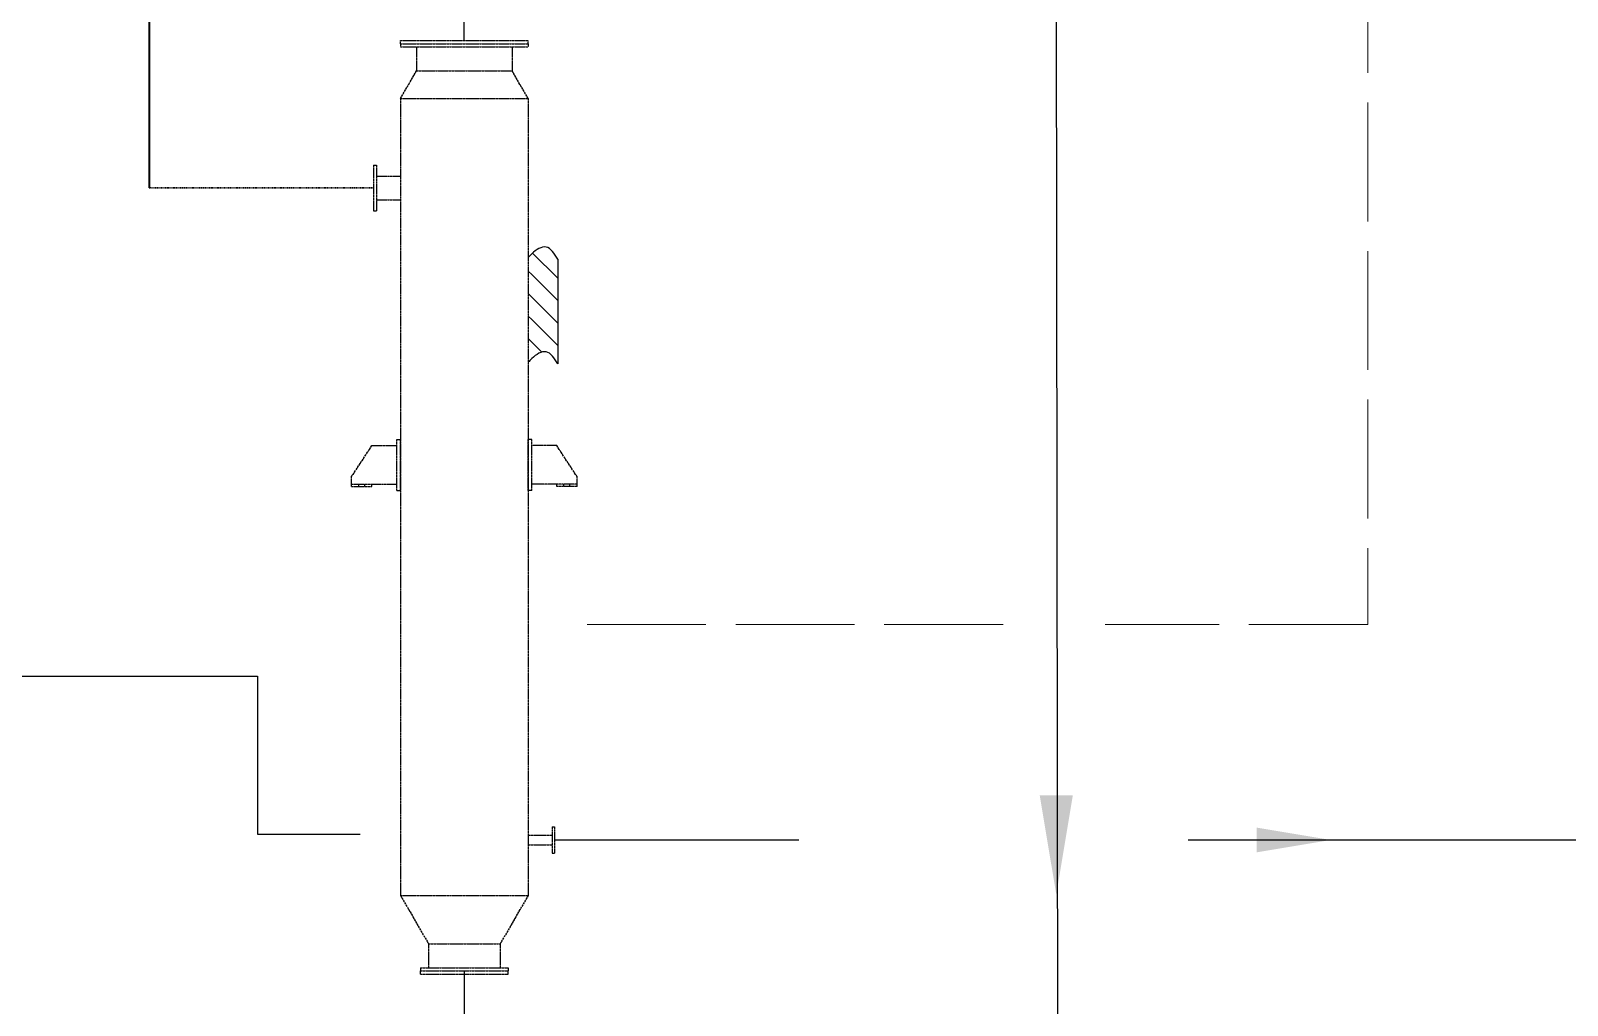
# Model space of a CAD drawing. Extents: x 1175813 to 1223918, y -298815 to -264839.
# Drawn here: x 1197675 to 1205429, y -285025 to -280103 of the extents above; entities that cross this region are included whole.
import ezdxf

# ---------------------------------------------------------------- set-up
doc = ezdxf.new("R2010")
doc.units = 0
for name, pattern in [('ACAD_ISO02W100', [15, 12, -3]), ('EB_DASH', [6, 3, -3]), ('EB_DASHDOT', [39, 30, -3, 3, -3]), ('GEN7', [13.75, 9.75, -1.5, 1, -1.5])]:
    doc.linetypes.add(name, pattern=pattern)
doc.layers.add('3', color=1, linetype='Continuous')
doc.layers.add('7', color=4, linetype='GEN7')
for name, color, linetype, lineweight in [('CAXA1', 1, 'EB_DASHDOT', 25), ('中粗线', 4, 'Continuous', 35), ('粗实线', 2, 'Continuous', 70), ('虚线', 6, 'ACAD_ISO02W100', 18)]:
    doc.layers.add(name, color=color, linetype=linetype, lineweight=lineweight)

# ---------------------------------------------------------------- blocks, each defined once
blk = doc.blocks.new('剪头')
at = {"layer": '3'}
blk.add_solid([(250, 41.7), (250, -41.7), (0, 0)], dxfattribs=at)

msp = doc.modelspace()

# ---------------------------------------------------------------- linework, layer by layer
for p, q in [((1199863.1, -280153.2), (1199863.1, -277202.9)), ((1202850.5, -279744.7), (1202858.7, -286547.6)), ((1199863.1, -284851.4), (1199863.1, -286691.2))]:
    msp.add_line(p, q)
at = {"color": 3}
for p, q in [((1197049.7, -283362.5), (1198818.7, -283362.5)), ((1198818.7, -283362.5), (1198818.7, -284161.8)), ((1198818.7, -284161.8), (1199337.6, -284161.8)), ((1200318.7, -284190.4), (1201550.6, -284190.4)), ((1203516.6, -284190.4), (1209099, -284190.4))]:
    msp.add_line(p, q, dxfattribs=at)
at = {"layer": '3'}
for p, q in [((1200207.9, -281226), (1200334.8, -281352.8)), ((1200185.1, -281316.8), (1200203.3, -281335)), ((1200334.8, -281257.5), (1200334.8, -281786.4)), ((1200203.3, -281335), (1200334.8, -281466.5)), ((1200185.1, -281430.5), (1200203.3, -281448.6)), ((1200203.3, -281448.6), (1200334.8, -281580.1)), ((1200185.1, -281544.1), (1200203.3, -281562.3)), ((1200203.3, -281562.3), (1200334.8, -281693.8)), ((1200185.1, -281657.8), (1200203.3, -281676)), ((1200203.3, -281676), (1200254, -281726.7)), ((1200185.1, -281771.4), (1200188.2, -281774.6))]:
    msp.add_line(p, q, dxfattribs=at)
for points in [[(1200334.8, -281257.5), (1200317, -281229.1), (1200282.6, -281174), (1200217.9, -281213.6), (1200190.9, -281242.8), (1200185.1, -281249)], [(1200334.8, -281786.4), (1200317, -281758), (1200282.6, -281702.9), (1200217.9, -281742.6), (1200190.9, -281771.7), (1200185.1, -281777.9)]]:
    msp.add_open_spline(points, degree=3, knots=[0, 0, 0, 0, 85.316509, 165.151837, 187.911587, 187.911587, 187.911587, 187.911587], dxfattribs=at)
at = {"layer": '7'}
for p, q in [((1199541.1, -280169.3), (1199541.1, -280153.2)), ((1199541.1, -280153.2), (1200185.1, -280153.2)), ((1200185.1, -280169.3), (1200185.1, -280153.2)), ((1199541.1, -280169.3), (1200185.1, -280169.3)), ((1199541.1, -280169.3), (1199541.1, -280185.4)), ((1199541.1, -280169.3), (1200185.1, -280169.3)), ((1199541.1, -280185.4), (1200185.1, -280185.4)), ((1199621.6, -280185.4), (1199621.6, -280306.1)), ((1200104.6, -280185.4), (1200104.6, -280306.1)), ((1200185.1, -280169.3), (1200185.1, -280185.4)), ((1199541.1, -280445.5), (1199621.6, -280306.1)), ((1199621.6, -280306.1), (1200104.6, -280306.1)), ((1200185.1, -280445.5), (1200104.6, -280306.1)), ((1199541.1, -280445.5), (1200185.1, -280445.5)), ((1199541.1, -280445.5), (1199541.1, -284470.5)), ((1200185.1, -280445.5), (1200185.1, -284470.5)), ((1199404.3, -280782.6), (1199420.4, -280782.6)), ((1199404.3, -280782.6), (1199404.3, -281012.1)), ((1199420.4, -280782.6), (1199420.4, -281012.1)), ((1199420.4, -280837), (1199541.1, -280837)), ((1199404.3, -281012.1), (1199420.4, -281012.1)), ((1199420.4, -280957.7), (1199541.1, -280957.7)), ((1199521.8, -282167.4), (1199541.1, -282167.4)), ((1199521.8, -282425), (1199521.8, -282167.4)), ((1199541.1, -282425), (1199541.1, -282167.4)), ((1200204.4, -282167.4), (1200185.1, -282167.4)), ((1200185.1, -282425), (1200185.1, -282167.4)), ((1200204.4, -282425), (1200204.4, -282167.4)), ((1199293.9, -282355.4), (1199397, -282198.3)), ((1199397, -282198.3), (1199521.8, -282198.3)), ((1200329.2, -282198.3), (1200204.4, -282198.3)), ((1200432.3, -282355.4), (1200329.2, -282198.3)), ((1199293.9, -282404.3), (1199293.9, -282355.4)), ((1199293.9, -282394), (1199521.8, -282394)), ((1199293.9, -282404.3), (1199397, -282404.3)), ((1199330, -282404.3), (1199330, -282394)), ((1199360.9, -282404.3), (1199360.9, -282394)), ((1199397, -282404.3), (1199397, -282394)), ((1200432.3, -282394), (1200204.4, -282394)), ((1200329.2, -282404.3), (1200329.2, -282394)), ((1200432.3, -282404.3), (1200329.2, -282404.3)), ((1200365.3, -282404.3), (1200365.3, -282394)), ((1200396.2, -282404.3), (1200396.2, -282394)), ((1200432.3, -282404.3), (1200432.3, -282355.4)), ((1199521.8, -282425), (1199541.1, -282425)), ((1200204.4, -282425), (1200185.1, -282425)), ((1200185.1, -284166.6), (1200305.9, -284166.6)), ((1200305.9, -284124), (1200305.9, -284256.8)), ((1200305.9, -284124), (1200318.7, -284124)), ((1200318.7, -284124), (1200318.7, -284256.8)), ((1200185.1, -284214.1), (1200305.9, -284214.1)), ((1200305.9, -284256.8), (1200318.7, -284256.8)), ((1199541.1, -284470.5), (1199682, -284714.5)), ((1199541.1, -284470.5), (1200185.1, -284470.5)), ((1200185.1, -284470.5), (1200044.2, -284714.5)), ((1199682, -284714.5), (1199682, -284835.3)), ((1199682, -284714.5), (1200044.2, -284714.5)), ((1200044.2, -284714.5), (1200044.2, -284835.3)), ((1199641.7, -284835.3), (1199641.7, -284851.4)), ((1199641.7, -284835.3), (1200084.5, -284835.3)), ((1199641.7, -284867.5), (1199641.7, -284851.4)), ((1199641.7, -284851.4), (1200084.5, -284851.4)), ((1199641.7, -284851.4), (1200084.5, -284851.4)), ((1199641.7, -284867.5), (1200084.5, -284867.5)), ((1200084.5, -284835.3), (1200084.5, -284851.4)), ((1200084.5, -284867.5), (1200084.5, -284851.4))]:
    msp.add_line(p, q, dxfattribs=at)
at = {"layer": 'CAXA1', "color": 230, "linetype": 'EB_DASH', "lineweight": 30}
msp.add_line((1199404.3, -280897.3), (1198273.4, -280897.3), dxfattribs=at)
at = {"layer": '中粗线', "color": 1, "ltscale": 40}
msp.add_line((1198273.4, -278197), (1198273.4, -280897.3), dxfattribs=at)
at = {"layer": '虚线', "ltscale": 50}
for p, q in [((1204422.4, -276716.4), (1204422.4, -283102)), ((1202582.6, -283102), (1200421.5, -283102)), ((1204422.4, -283102), (1203097.2, -283102))]:
    msp.add_line(p, q, dxfattribs=at)

# ---------------------------------------------------------------- block references
at = {"layer": '3', "xscale": 2, "yscale": 2, "zscale": 2, "rotation": 90}
msp.add_blockref('剪头', (1202850.5, -284465.7), dxfattribs=at)
at = {"layer": '粗实线', "color": 5, "ltscale": 40, "xscale": 1.5, "yscale": 1.5, "zscale": 1.5, "rotation": 180}
msp.add_blockref('剪头', (1204236.3, -284190.4), dxfattribs=at)

doc.saveas('drawing.dxf')
